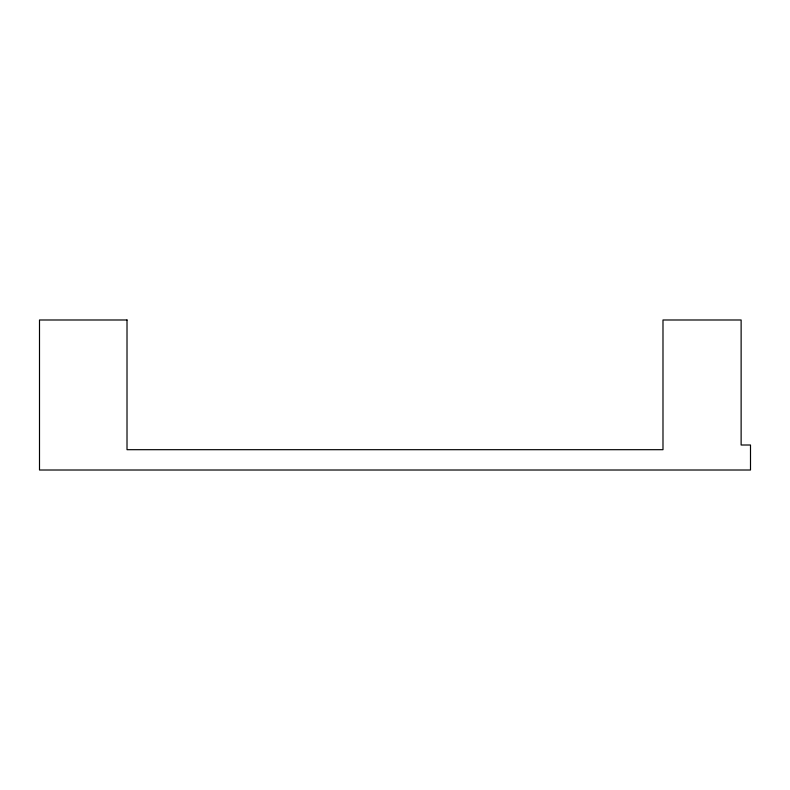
<?xml version="1.0" encoding="UTF-8"?>
<svg xmlns="http://www.w3.org/2000/svg" width="790" height="790" viewBox="0 0 790 790"><rect width="100%" height="100%" fill="white"/><g stroke="black" fill="none" stroke-linecap="round" stroke-linejoin="round"><path stroke-width="1.19" d="M127.012 319.99L39.5 319.99L39.5 470.01L750.5 470.01L750.5 445.007L741.129 445.007L741.129 319.99L662.988 319.99L662.988 449.688L127.012 449.688L127.012 319.99"/></g></svg>
